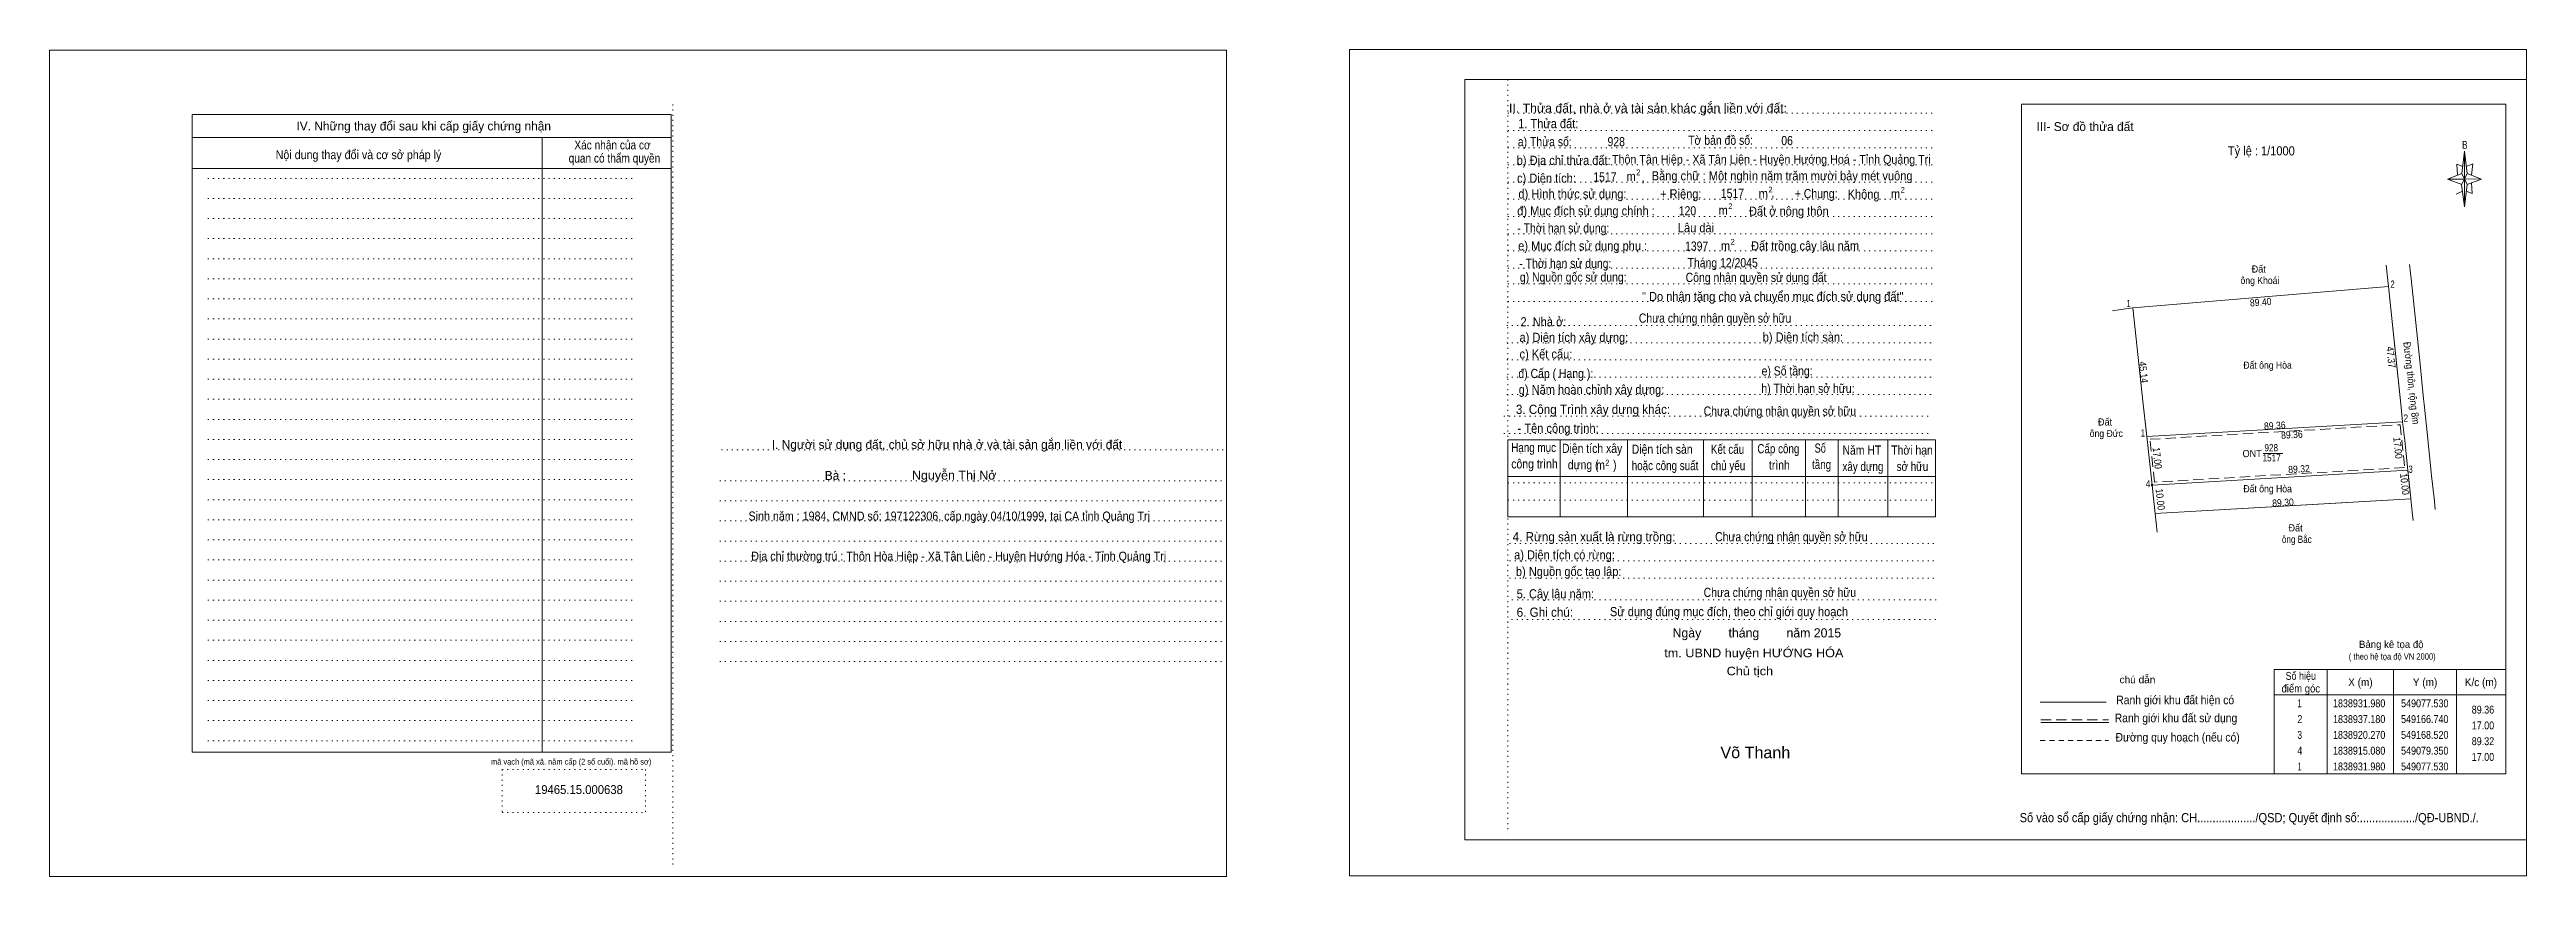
# Model space of a CAD drawing. Header units: metres. Extents: x 551130 to 551994, y 1838363 to 1838651.
import ezdxf
from ezdxf.enums import TextEntityAlignment as Align

# ---------------------------------------------------------------- set-up
doc = ezdxf.new("R2010")
doc.units = ezdxf.units.M
doc.header["$LTSCALE"] = 1.2
doc.header["$PDMODE"] = 32
doc.header["$PDSIZE"] = 0.6
for name, pattern in [('DOTTED', [1.5, 0.3, -1.2]), ('MEDIUM_DASHED', [4.5, 3, -1.5]), ('SHORT_DASHED', [2.7, 1.5, -1.2])]:
    doc.linetypes.add(name, pattern=pattern)
for name, color, linetype, lineweight in [('1', 7, 'DOTTED', 13), ('10', 7, 'Continuous', 13), ('15', 7, 'Continuous', 13), ('19', 7, 'MEDIUM_DASHED', 13), ('2', 7, 'Continuous', 13), ('30', 7, 'Continuous', 13), ('63', 7, 'Continuous', 13)]:
    doc.layers.add(name, color=color, linetype=linetype, lineweight=lineweight)
for name, color, linetype in [('18', 7, 'Continuous'), ('20', 7, 'Continuous'), ('22', 7, 'Continuous'), ('50', 7, 'Continuous'), ('9', 7, 'Continuous')]:
    doc.layers.add(name, color=color, linetype=linetype)

msp = doc.modelspace()

# ---------------------------------------------------------------- linework, layer by layer
at = {"layer": '1', "linetype": 'Continuous'}
for p, q in [((551623.85, 1838640.32), (551994.05, 1838640.32)), ((551623.85, 1838640.32), (551623.85, 1838375.32)), ((551994.05, 1838640.32), (551994.05, 1838375.32)), ((551623.85, 1838375.32), (551994.05, 1838375.32))]:
    msp.add_line(p, q, dxfattribs=at)
at = {"layer": '1'}
for p, q in [((551638.85, 1838640.32), (551638.85, 1838377.52)), ((551347.73, 1838631.62), (551347.73, 1838366.62)), ((551638.85, 1838628.52), (551787.93, 1838628.52)), ((551638.85, 1838622.52), (551787.93, 1838622.52)), ((551638.85, 1838616.52), (551787.93, 1838616.52)), ((551638.85, 1838610.52), (551787.93, 1838610.52)), ((551185.53, 1838605.82), (551334.65, 1838605.82)), ((551638.85, 1838604.52), (551787.93, 1838604.52)), ((551185.53, 1838598.82), (551334.65, 1838598.82)), ((551638.85, 1838598.52), (551787.93, 1838598.52)), ((551638.85, 1838592.52), (551787.93, 1838592.52)), ((551185.53, 1838591.82), (551334.65, 1838591.82)), ((551185.53, 1838584.82), (551334.65, 1838584.82)), ((551638.85, 1838586.52), (551787.93, 1838586.52)), ((551185.53, 1838577.82), (551334.65, 1838577.82)), ((551638.85, 1838580.52), (551787.93, 1838580.52)), ((551185.53, 1838570.82), (551334.65, 1838570.82)), ((551638.85, 1838574.52), (551787.93, 1838574.52)), ((551638.85, 1838569.02), (551787.93, 1838569.02)), ((551185.53, 1838563.82), (551334.65, 1838563.82)), ((551638.85, 1838562.92), (551787.93, 1838562.92)), ((551185.53, 1838556.82), (551334.65, 1838556.82)), ((551185.53, 1838549.82), (551334.65, 1838549.82)), ((551638.45, 1838554.52), (551787.53, 1838554.52)), ((551185.53, 1838542.82), (551334.65, 1838542.82)), ((551638.45, 1838548.52), (551787.53, 1838548.52)), ((551638.45, 1838542.52), (551787.53, 1838542.52)), ((551185.53, 1838535.82), (551334.65, 1838535.82)), ((551638.45, 1838536.52), (551787.53, 1838536.52)), ((551185.53, 1838528.82), (551334.65, 1838528.82)), ((551638.45, 1838530.52), (551787.53, 1838530.52)), ((551185.53, 1838521.82), (551334.65, 1838521.82)), ((551185.53, 1838514.82), (551334.65, 1838514.82)), ((551637.45, 1838522.92), (551786.53, 1838522.92)), ((551637.45, 1838516.92), (551786.53, 1838516.92)), ((551185.53, 1838507.82), (551334.65, 1838507.82)), ((551364.65, 1838511.22), (551540.73, 1838511.22)), ((551185.53, 1838500.82), (551334.65, 1838500.82)), ((551364.05, 1838500.42), (551540.13, 1838500.42)), ((551638.85, 1838499.72), (551787.93, 1838499.72)), ((551185.53, 1838493.82), (551334.65, 1838493.82)), ((551364.05, 1838493.42), (551540.13, 1838493.42)), ((551638.85, 1838493.72), (551787.93, 1838493.72)), ((551185.53, 1838486.82), (551334.65, 1838486.82)), ((551364.05, 1838486.42), (551540.13, 1838486.42)), ((551185.53, 1838479.82), (551334.65, 1838479.82)), ((551185.53, 1838472.82), (551334.65, 1838472.82)), ((551364.05, 1838479.42), (551540.13, 1838479.42)), ((551364.05, 1838472.42), (551540.13, 1838472.42)), ((551639.45, 1838478.52), (551788.53, 1838478.52)), ((551639.45, 1838472.52), (551788.53, 1838472.52)), ((551185.53, 1838465.82), (551334.65, 1838465.82)), ((551364.05, 1838465.42), (551540.13, 1838465.42)), ((551639.45, 1838466.52), (551788.53, 1838466.52)), ((551185.53, 1838458.82), (551334.65, 1838458.82)), ((551364.05, 1838458.42), (551540.13, 1838458.42)), ((551640.25, 1838458.92), (551789.33, 1838458.92)), ((551185.53, 1838451.82), (551334.65, 1838451.82)), ((551364.05, 1838451.42), (551540.13, 1838451.42)), ((551640.13, 1838452.02), (551789.25, 1838452.02)), ((551185.53, 1838444.82), (551334.65, 1838444.82)), ((551185.53, 1838437.82), (551334.65, 1838437.82)), ((551364.05, 1838444.42), (551540.13, 1838444.42)), ((551364.05, 1838437.42), (551540.13, 1838437.42)), ((551185.53, 1838430.82), (551334.65, 1838430.82)), ((551185.53, 1838423.82), (551334.65, 1838423.82)), ((551185.53, 1838416.82), (551334.65, 1838416.82)), ((551185.53, 1838409.82), (551334.65, 1838409.82)), ((551288.13, 1838399.82), (551338.13, 1838399.82)), ((551288.13, 1838399.82), (551288.13, 1838384.82)), ((551338.13, 1838399.82), (551338.13, 1838384.82)), ((551288.13, 1838384.82), (551338.13, 1838384.82))]:
    msp.add_line(p, q, dxfattribs=at)
at = {"layer": '1', "linetype": 'Continuous'}
for points in [[(551130.33, 1838362.52), (551540.73, 1838362.52), (551540.73, 1838650.52), (551130.33, 1838650.52)], [(551583.65, 1838362.72), (551994.05, 1838362.72), (551994.05, 1838650.72), (551583.65, 1838650.72)]]:
    msp.add_lwpolyline(points, close=True, dxfattribs=at)
at = {"layer": '10'}
for p, q in [((551638.85, 1838514.72), (551787.93, 1838514.72)), ((551638.85, 1838514.72), (551638.85, 1838487.82)), ((551657.13, 1838514.72), (551657.13, 1838487.82)), ((551680.53, 1838514.72), (551680.53, 1838487.82)), ((551707.13, 1838514.72), (551707.13, 1838487.82)), ((551724.05, 1838514.72), (551724.05, 1838487.82)), ((551742.65, 1838514.72), (551742.65, 1838487.82)), ((551754.05, 1838514.72), (551754.05, 1838487.82)), ((551771.33, 1838514.72), (551771.33, 1838487.82)), ((551787.93, 1838514.72), (551787.93, 1838487.82)), ((551638.85, 1838501.92), (551787.93, 1838501.92)), ((551638.85, 1838487.82), (551787.93, 1838487.82))]:
    msp.add_line(p, q, dxfattribs=at)
at = {"layer": '15'}
for p, q in [((551902.22, 1838509.98), (551909.04, 1838509.98)), ((551824.47, 1838423.26), (551847.47, 1838423.26)), ((551824.67, 1838416.14), (551848.47, 1838416.14))]:
    msp.add_line(p, q, dxfattribs=at)
at = {"layer": '15', "linetype": 'MEDIUM_DASHED'}
msp.add_line((551824.67, 1838417.14), (551848.27, 1838417.14), dxfattribs=at)
at = {"layer": '15', "linetype": 'SHORT_DASHED'}
msp.add_line((551824.47, 1838409.94), (551848.27, 1838409.94), dxfattribs=at)
at = {"layer": '19'}
msp.add_lwpolyline([(551862.78, 1838514.88), (551949.99, 1838519.97), (551951.56, 1838505.05), (551864.38, 1838499.97)], close=True, dxfattribs=at)
at = {"layer": '2'}
for p, q in [((551180.05, 1838628.12), (551347.13, 1838628.12)), ((551180.05, 1838628.12), (551180.05, 1838405.82)), ((551347.13, 1838628.12), (551347.13, 1838405.82)), ((551180.05, 1838620.12), (551347.13, 1838620.12)), ((551302.13, 1838620.12), (551302.13, 1838405.82)), ((551180.05, 1838609.32), (551347.13, 1838609.32)), ((551180.05, 1838405.82), (551347.13, 1838405.82))]:
    msp.add_line(p, q, dxfattribs=at)
msp.add_lwpolyline([(551817.93, 1838631.72), (551986.85, 1838631.72), (551986.85, 1838398.32), (551817.93, 1838398.32)], close=True, dxfattribs=at)
at = {"layer": '30'}
for p, q in [((551971.53, 1838607.52), (551972.45, 1838615.32)), ((551971.53, 1838603.72), (551966.53, 1838605.52)), ((551969.53, 1838600.32), (551971.73, 1838601.32)), ((551973.33, 1838603.72), (551972.45, 1838595.92)), ((551975.13, 1838600.52), (551973.05, 1838601.32)), ((551973.33, 1838607.52), (551978.33, 1838605.52)), ((551974.93, 1838604.32), (551975.13, 1838600.52))]:
    msp.add_line(p, q, dxfattribs=at)
for points in [[(551971.85, 1838609.92), (551969.73, 1838610.72), (551970.05, 1838606.92)], [(551973.05, 1838609.92), (551975.33, 1838610.92), (551974.93, 1838606.92)], [(551972.45, 1838605.52), (551971.53, 1838607.52), (551966.53, 1838605.52)], [(551972.45, 1838605.52), (551973.33, 1838603.72), (551978.33, 1838605.52)]]:
    msp.add_lwpolyline(points, dxfattribs=at)
for points in [[(551972.45, 1838615.32), (551973.33, 1838607.52), (551972.45, 1838605.52)], [(551972.45, 1838605.52), (551966.53, 1838605.52), (551971.53, 1838607.52), (551973.33, 1838603.72), (551978.33, 1838605.52), (551972.45, 1838605.72)], [(551972.45, 1838605.52), (551972.45, 1838595.92), (551971.45, 1838603.72)]]:
    msp.add_lwpolyline(points, close=True, dxfattribs=at)
at = {"layer": '63'}
for p, q in [((551945.15, 1838575.55), (551945.93, 1838568.13)), ((551856.84, 1838560.7), (551945.93, 1838568.13)), ((551945.93, 1838568.13), (551949.2, 1838537.02)), ((551956, 1838550.04), (551953.8, 1838570.84)), ((551957, 1838541.04), (551956, 1838550.04)), ((551958.2, 1838529.04), (551957, 1838541.04)), ((551958.39, 1838527.16), (551958.2, 1838529.04)), ((551959.62, 1838515), (551958.39, 1838527.16)), ((551861.1, 1838521.07), (551861.67, 1838515.82)), ((551950.88, 1838521.02), (551861.67, 1838515.82)), ((551861.67, 1838515.82), (551863.49, 1838498.92)), ((551959.75, 1838513.69), (551959.62, 1838515)), ((551952.06, 1838509.84), (551952.66, 1838504.11)), ((551960.2, 1838509.24), (551959.75, 1838513.69)), ((551960.2, 1838509.24), (551960.85, 1838503.28)), ((551863.49, 1838498.92), (551952.66, 1838504.11)), ((551863.49, 1838498.92), (551863.85, 1838495.54)), ((551952.66, 1838504.11), (551952.93, 1838501.6)), ((551952.93, 1838501.6), (551953.69, 1838494.32)), ((551960.85, 1838503.28), (551960.97, 1838502.15)), ((551960.97, 1838502.15), (551961.82, 1838494.32)), ((551863.85, 1838495.54), (551863.98, 1838494.32)), ((551863.98, 1838494.32), (551864.56, 1838488.98)), ((551925.59, 1838492.53), (551864.56, 1838488.98)), ((551925.59, 1838492.53), (551864.56, 1838488.98)), ((551864.56, 1838488.98), (551865.26, 1838482.47)), ((551953.71, 1838494.17), (551925.59, 1838492.53)), ((551953.69, 1838494.32), (551953.71, 1838494.17)), ((551961.82, 1838494.32), (551961.93, 1838493.34)), ((551961.93, 1838493.34), (551962.25, 1838490.36)), ((551924.59, 1838434.62), (551924.59, 1838398.32)), ((551947.69, 1838434.62), (551947.69, 1838398.32)), ((551969.69, 1838434.62), (551969.69, 1838398.32)), ((551906.11, 1838425.82), (551986.85, 1838425.82))]:
    msp.add_line(p, q, dxfattribs=at)
for points in [[(551953.3, 1838575.85), (551953.6, 1838572.81), (551953.8, 1838570.84)], [(551860.45, 1838527.16), (551856.84, 1838560.7), (551945.93, 1838568.13), (551950.23, 1838527.16)], [(551860.45, 1838527.16), (551856.84, 1838560.7), (551945.93, 1838568.13), (551950.23, 1838527.16)], [(551849.65, 1838559.65), (551852.55, 1838560.07), (551856.84, 1838560.7)], [(551849.65, 1838559.65), (551852.55, 1838560.07), (551856.84, 1838560.7)], [(551849.65, 1838559.65), (551852.55, 1838560.07), (551856.84, 1838560.7)], [(551849.65, 1838559.65), (551852.55, 1838560.07), (551856.84, 1838560.7)], [(551856.84, 1838560.7), (551860.45, 1838527.16), (551861.1, 1838521.07)], [(551949.2, 1838537.02), (551950, 1838529.44), (551950.24, 1838527.16), (551950.88, 1838521.02)], [(551950.23, 1838527.16), (551950.88, 1838521.02), (551861.67, 1838515.82), (551860.45, 1838527.16)], [(551950.23, 1838527.16), (551950.88, 1838521.02), (551861.67, 1838515.82), (551860.45, 1838527.16)], [(551950.88, 1838521.02), (551951.58, 1838514.41), (551952.06, 1838509.84)], [(551863.99, 1838494.32), (551863.49, 1838498.92), (551952.66, 1838504.11), (551953.69, 1838494.32)], [(551953.69, 1838494.32), (551953.71, 1838494.17), (551864.56, 1838488.98), (551863.99, 1838494.32)], [(551954.59, 1838486.53), (551954.24, 1838489.53), (551953.71, 1838494.17)], [(551954.59, 1838486.53), (551954.24, 1838489.53), (551953.71, 1838494.17)], [(551954.59, 1838486.53), (551954.24, 1838489.53), (551953.71, 1838494.17)]]:
    msp.add_lwpolyline(points, dxfattribs=at)
msp.add_lwpolyline([(551906.11, 1838434.62), (551986.85, 1838434.62), (551986.85, 1838398.32), (551906.11, 1838398.32)], close=True, dxfattribs=at)
msp.add_point((551863.49, 1838498.92), dxfattribs=at)

# ---------------------------------------------------------------- texts
at = {"layer": '1', "width": 0.85}
msp.add_text('mã vạch (mã xã. năm cấp (2 số cuối). mã hồ sơ)', height=2, dxfattribs=at).set_placement((551312.235, 1838401.52), align=Align.CENTER)
at = {"layer": '10'}
for s, p in [('IV. Những thay đổi sau khi cấp giấy chứng nhận', (551260.805, 1838622.52)), ('III- Sơ đồ thửa đất', (551840.14, 1838622.32)), ('I. Người sử dụng đất, chủ sở hữu nhà ở và tài sản gắn liền với đất', (551443.28, 1838511.52))]:
    msp.add_text(s, height=3.1, dxfattribs=at).set_placement(p, align=Align.CENTER)
for s, height, width, p in [('Xác nhận của cơ', 3.1, 0.85, (551326.64, 1838615.92)), ('Nội dung thay đổi và cơ sở pháp lý', 3.1, 0.9, (551238.065, 1838612.52)), ('  Thôn Tân Hiệp - Xã Tân Liên - Huyện Hướng Hoá - Tỉnh Quảng Trị', 3.1, 0.9, (551729.69, 1838610.92)), ('Bằng chữ : Một nghìn năm trăm mười bảy mét vuông', 3.2, 0.9, (551734.49, 1838605.12)), ('Địa chỉ thường trú : Thôn Hòa Hiệp - Xã Tân Liên - Huyện Hướng Hóa - Tỉnh Quảng Trị', 3.1, 0.9, (551447.37, 1838472.62)), ('19465.15.000638', 3.1, 0.95, (551314.93, 1838391.24))]:
    msp.add_text(s, height=height, dxfattribs=dict(at, width=width)).set_placement(p, align=Align.CENTER)
at = {"layer": '15'}
for s, height, width, p in [('chú dẫn', 2.5, 1.05, (551858.405, 1838429.86)), ('Ranh giới khu đất sử dụng', 3, 0.9, (551871.83, 1838416.26)), ('Ranh giới khu đất hiện có ', 3, 0.9, (551872.06, 1838422.54)), ('Đường quy hoạch (nếu có)', 3, 0.9, (551872.41, 1838409.54))]:
    msp.add_text(s, height=height, dxfattribs=dict(at, width=width)).set_placement(p, align=Align.CENTER)
at = {"layer": '18'}
for s, width, p in [('Nguyễn Thị Nở', 1.05, (551445.785, 1838500.82)), ('Sinh năm : 1984, CMND số: 197122306, cấp ngày 04/10/1999, tại CA tỉnh Quảng Trị', 0.9, (551444.065, 1838486.6))]:
    msp.add_text(s, height=3.1, dxfattribs=dict(at, width=width)).set_placement(p, align=Align.CENTER)
at = {"layer": '2'}
for s, p in [('II. Thửa đất, nhà ở và tài sản khác gắn liền với đất:', (551639.25, 1838628.72)), (',', (551685.45, 1838604.62)), (',', (551730.65, 1838599.32))]:
    msp.add_text(s, height=3.2, dxfattribs=at).set_placement(p)
for s, height, width, p in [('1. Thửa đất:', 3.2, 0.9, (551642.45, 1838623.32)), ('a) Thửa số:', 3.2, 0.85, (551642.33, 1838617.02)), ('928', 3.2, 0.85, (551673.61, 1838617.02)), ('Tờ bản đồ số:', 3.2, 0.85, (551701.73, 1838617.52)), ('06', 3.2, 0.85, (551734.21, 1838617.4)), ('c) Diện tích:', 3.2, 0.9, (551642.05, 1838604.32)), ('d) Hình thức sử dụng:', 3.2, 0.9, (551642.53, 1838598.82)), ('1517', 3.2, 0.85, (551668.65, 1838604.72)), ('m', 3.2, 0.9, (551680.25, 1838604.92)), ('2', 2, 0.8, (551683.65, 1838606.92)), ('+ Riêng:', 3.2, 0.9, (551691.93, 1838598.82)), ('1517', 3.2, 0.85, (551713.13, 1838599.02)), ('m', 3.2, 0.9, (551726.33, 1838598.92)), ('2', 2, 0.8, (551729.73, 1838600.92)), ('+ Chung:', 3.2, 0.85, (551738.93, 1838598.92)), ('Không', 3.2, 0.9, (551757.33, 1838598.72)), ('m', 3.2, 0.9, (551772.45, 1838598.82)), ('2', 2, 0.8, (551775.85, 1838600.82)), ('đ) Mục đích sử dụng chính : ', 3.2, 0.9, (551642.13, 1838592.92)), ('120', 3.2, 0.85, (551698.45, 1838592.92)), ('m', 3.2, 0.9, (551712.33, 1838593.12)), ('2', 2, 0.8, (551715.73, 1838595.12)), ('Đất ở nông thôn', 3.2, 0.9, (551722.93, 1838592.82)), ('- Thời hạn sử dụng: ', 3.2, 0.85, (551642.13, 1838586.92)), ('e) Mục đích sử dụng phụ : ', 3.2, 0.9, (551642.45, 1838580.72)), ('Lâu dài', 3.2, 0.9, (551698.13, 1838587.02)), ('2', 2, 0.8, (551716.53, 1838582.72)), ('Đất trồng cây lâu năm ', 3.2, 0.9, (551723.65, 1838580.72)), ('- Thời hạn sử dụng: ', 3.2, 0.85, (551642.85, 1838574.62)), ('Tháng 12/2045', 3.2, 0.85, (551701.53, 1838574.82)), ('m', 3.2, 0.9, (551713.13, 1838580.72)), ('g) Nguồn gốc sử dụng: ', 3.2, 0.85, (551643.05, 1838569.82)), ('2. Nhà ở:', 3.2, 0.9, (551643.25, 1838554.22)), ('a) Diện tích xây dựng:', 3.2, 0.9, (551642.93, 1838548.82)), ('b) Diện tích sàn:', 3.2, 0.9, (551727.73, 1838548.92)), ('c) Kết cấu:', 3.2, 0.9, (551642.93, 1838543.02)), ('e) Số tầng:', 3.2, 0.85, (551727.33, 1838537.12)), ('đ) Cấp ( Hạng ):', 3.2, 0.85, (551642.53, 1838536.22)), ('g) Năm hoàn chỉnh xây dựng:', 3.2, 0.9, (551642.65, 1838530.62)), ('h) Thời hạn sở hữu:', 3.2, 0.85, (551727.25, 1838531.02)), ('3. Công Trình xây dựng khác:', 3.2, 0.95, (551641.65, 1838523.72)), ('- Tên công trình:', 3.2, 0.9, (551642.25, 1838517.12)), ('công trình', 3.2, 0.85, (551640.05, 1838504.72)), ('Hạng mục', 3.2, 0.8, (551640.05, 1838510.42)), ('Diện tích xây', 3.2, 0.85, (551657.73, 1838510.12)), ('  dựng (     )', 3.2, 0.85, (551657.73, 1838504.42)), ('m', 3.2, 0.85, (551669.65, 1838504.32)), ('2', 2.014, 0.75, (551672.85, 1838505.72)), ('hoặc công suất', 3.2, 0.8, (551682.05, 1838504.12)), ('Diện tích sàn', 3.2, 0.85, (551682.05, 1838509.82)), ('chủ yếu', 3.2, 0.8, (551709.65, 1838504.12)), ('Kết cấu', 3.2, 0.8, (551709.65, 1838509.82)), ('Cấp công', 3.2, 0.8, (551725.85, 1838510.02)), ('    trình', 3.2, 0.85, (551725.85, 1838504.32)), ('tầng', 3.2, 0.8, (551744.93, 1838504.52)), (' Số', 3.2, 0.75, (551744.93, 1838510.22)), ('xây dựng', 3.2, 0.8, (551755.53, 1838503.82)), ('Năm HT', 3.2, 0.85, (551755.53, 1838509.52)), ('Thời hạn', 3.2, 0.85, (551772.53, 1838509.52)), ('  sở hữu', 3.2, 0.8, (551772.53, 1838503.82)), ('4. Rừng sản xuất là rừng trồng:', 3.2, 0.95, (551640.53, 1838479.32)), ('a) Diện tích có rừng:', 3.2, 0.9, (551641.05, 1838473.02)), ('b) Nguồn gốc tạo lập:', 3.2, 0.9, (551641.65, 1838467.22)), ('5. Cây lâu năm:', 3.2, 0.9, (551641.93, 1838459.42)), ('6. Ghi chú:', 3.2, 0.95, (551641.93, 1838453.02)), ('Số vào sổ cấp giấy chứng nhận: CH.................../QSD; Quyết định số:................../QĐ-UBND./.', 3.2, 0.9, (551817.33, 1838381.42))]:
    msp.add_text(s, height=height, dxfattribs=dict(at, width=width)).set_placement(p)
for s, height, width, p in [('quan có thẩm quyền', 3.1, 0.85, (551327.315, 1838611.32)), ('b) Địa chỉ thửa đất:', 3.2, 0.9, (551658.325, 1838610.52))]:
    msp.add_text(s, height=height, dxfattribs=dict(at, width=width)).set_placement(p, align=Align.CENTER)
at = {"layer": '20'}
for s, height, p in [('Bà : ', 3.1, (551404.925, 1838500.72)), ('Bảng kê tọa độ', 2.5, (551946.905, 1838442.17))]:
    msp.add_text(s, height=height, dxfattribs=at).set_placement(p, align=Align.CENTER)
at = {"layer": '20', "width": 0.9}
msp.add_text('( theo hệ tọa độ VN 2000)', height=2.187, dxfattribs=at).set_placement((551947.24, 1838438.09), align=Align.CENTER)
at = {"layer": '22', "width": 0.85}
msp.add_text('1397', height=3.2, dxfattribs=at).set_placement((551700.65, 1838580.62))
at = {"layer": '30', "width": 0.75}
msp.add_text('B', height=2.756, dxfattribs=at).set_placement((551972.55, 1838616.12), align=Align.CENTER)
at = {"layer": '50', "width": 0.9}
msp.add_text('Tỷ lệ : 1/1000', height=3.2, dxfattribs=at).set_placement((551889.93, 1838613.82))
at = {"layer": '50'}
msp.add_text('Ngày        tháng        năm 2015', height=3.2, dxfattribs=at).set_placement((551725.68, 1838445.82), align=Align.CENTER)
for s, height, width, p in [('tm. UBND huyện HƯỚNG HÓA', 3, 1.1, (551724.63, 1838438.92)), (' Chủ tịch', 3, 1.1, (551722.64, 1838432.62)), ('Võ Thanh', 4, 1.05, (551725.16, 1838403.74))]:
    msp.add_text(s, height=height, dxfattribs=dict(at, width=width)).set_placement(p, align=Align.CENTER)
at = {"layer": '63'}
for s, height, width, p in [('Đất ', 2.5, 0.95, (551901.12, 1838572.99)), ('ông Khoái', 2.5, 0.9, (551901.115, 1838568.99)), ('Đất ông Hòa', 2.5, 0.9, (551903.77, 1838539.48)), ('ông Đức', 2.5, 0.9, (551847.535, 1838515.67)), ('Đất ', 2.5, 0.95, (551847.54, 1838519.67)), ('ONT', 2.5, 0.95, (551898.4, 1838508.66)), ('1517', 2.5, 0.85, (551905.18, 1838507.17)), ('928', 2.5, 0.85, (551905.05, 1838510.7)), ('Đất ông Hòa', 2.5, 0.9, (551903.8, 1838496.4)), ('ông Bắc', 2.5, 0.85, (551913.975, 1838478.77)), ('Đất ', 2.5, 0.95, (551913.97, 1838482.77)), ('điểm góc', 2.75, 0.9, (551915.36, 1838426.65)), ('Số hiệu', 2.75, 0.85, (551915.35, 1838431.05)), ('X (m)', 2.75, 0.95, (551936.15, 1838428.85)), ('Y (m)', 2.75, 0.95, (551958.695, 1838428.85)), ('K/c (m)', 2.75, 0.95, (551978.17, 1838428.85)), (' 1', 2.75, 0.75, (551914.585, 1838421.48)), ('1838931.980', 2.75, 0.85, (551935.705, 1838421.48)), ('549077.530', 2.75, 0.85, (551958.585, 1838421.48)), (' 3', 2.75, 0.8, (551914.58, 1838410.48)), (' 2', 2.75, 0.85, (551914.59, 1838415.98)), ('1838937.180', 2.75, 0.85, (551935.705, 1838415.98)), ('1838920.270', 2.75, 0.85, (551935.705, 1838410.48)), ('549166.740', 2.75, 0.85, (551958.585, 1838415.98)), ('549168.520', 2.75, 0.85, (551958.585, 1838410.48)), (' 4', 2.75, 0.85, (551914.585, 1838404.98)), (' 1', 2.75, 0.75, (551914.585, 1838399.48)), ('1838915.080', 2.75, 0.85, (551935.705, 1838404.98)), ('1838931.980', 2.75, 0.85, (551935.705, 1838399.48)), ('549079.350', 2.75, 0.85, (551958.585, 1838404.98)), ('549077.530', 2.75, 0.85, (551958.585, 1838399.48))]:
    msp.add_text(s, height=height, dxfattribs=dict(at, width=width)).set_placement(p, align=Align.CENTER)
for s, height, width, p in [('2', 2.5, 0.8, (551948.1, 1838567.72)), ('1', 2.5, 0.65, (551856.03, 1838560.97)), (' 2', 2.5, 0.85, (551952.78, 1838521.02)), (' 1', 2.5, 0.75, (551860.99, 1838515.82)), (' 4', 2.5, 0.85, (551862.87, 1838498.1)), (' 3', 2.5, 0.8, (551954.4, 1838503.19)), ('89.36', 2.75, 0.85, (551982.79, 1838419.28)), ('89.32', 2.75, 0.85, (551982.79, 1838408.28)), ('17.00', 2.75, 0.85, (551982.79, 1838413.78)), ('17.00', 2.75, 0.85, (551982.79, 1838402.78))]:
    msp.add_text(s, height=height, dxfattribs=dict(at, width=width)).set_placement(p, align=Align.RIGHT)
at = {"layer": '63', "width": 0.9}
for s, height, rotation, p in [('89.40', 2.5, 4.767, (551901.481, 1838561.44)), ('45.14', 2.5, 276.143, (551859.273, 1838538.124)), ('47.37', 2.499, 275.998, (551945.569, 1838543.351)), ('Đường thôn, rộng 8m', 2.5, 276.409, (551952.715, 1838534.35)), ('89.36', 2.5, 3.336, (551906.362, 1838518.425)), ('89.36', 2.5, 3.336, (551912.312, 1838515.245)), ('17.00', 2.5, 276.009, (551947.994, 1838511.746)), ('17.00', 2.499, 276.147, (551864.083, 1838508.184)), ('89.32', 2.5, 3.331, (551914.802, 1838503.285)), ('10.00', 2.5, 276.144, (551865.123, 1838493.814)), ('10.00', 2.5, 276.03, (551950.355, 1838499.136)), ('89.30', 2.499, 3.332, (551909.217, 1838491.585))]:
    msp.add_text(s, height=height, rotation=rotation, dxfattribs=at).set_placement(p, align=Align.CENTER)
at = {"layer": '9'}
for s, width, p in [('" Do nhận tặng cho và chuyển mục đích sử dụng đất"', 0.9, (551685.64, 1838563.06)), ('Công nhận quyền sử dụng đất ', 0.85, (551700.85, 1838569.72)), ('Chưa chứng nhận quyền sở hữu', 0.85, (551684.53, 1838555.52)), ('Chưa chứng nhận quyền sở hữu', 0.85, (551707.13, 1838523.12)), ('Chưa chứng nhận quyền sở hữu', 0.85, (551711.13, 1838479.32)), ('Chưa chứng nhận quyền sở hữu', 0.85, (551707.13, 1838459.92)), ('Sử dụng đúng mục đích, theo chỉ giới quy hoạch', 0.9, (551674.45, 1838453.22))]:
    msp.add_text(s, height=3.2, dxfattribs=dict(at, width=width)).set_placement(p)

doc.saveas('drawing.dxf')
